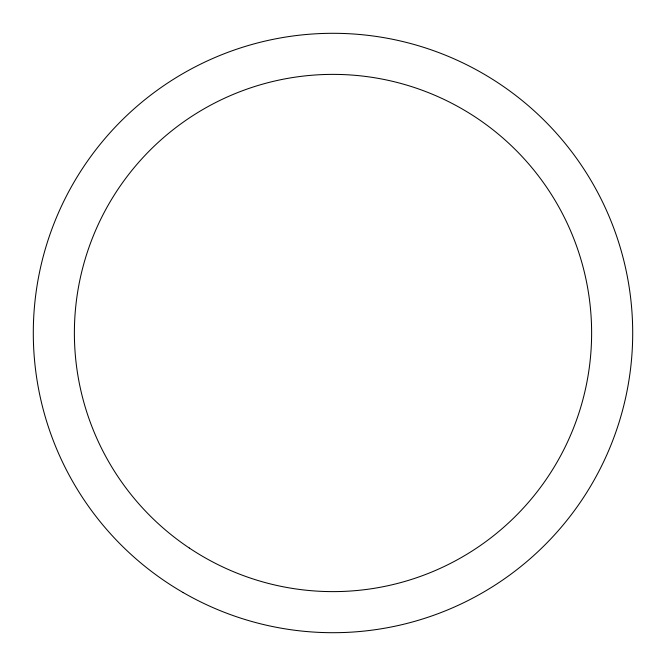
<?xml version="1.0" encoding="UTF-8"?>
<svg xmlns="http://www.w3.org/2000/svg" width="666" height="666" viewBox="0 0 666 666"><rect width="100%" height="100%" fill="white"/><g stroke="black" fill="none" stroke-linecap="round" stroke-linejoin="round"><path stroke-width="1" d="M183.15 592.549A299.7 299.7 0 0 0 632.7 333A299.7 299.7 0 0 0 183.15 73.451A299.7 299.7 0 0 0 183.15 592.549M189.319 548.035A258.624 258.624 0 0 0 591.067 349.916A258.624 258.624 0 0 0 218.615 101.049A258.624 258.624 0 0 0 189.319 548.035"/></g></svg>
